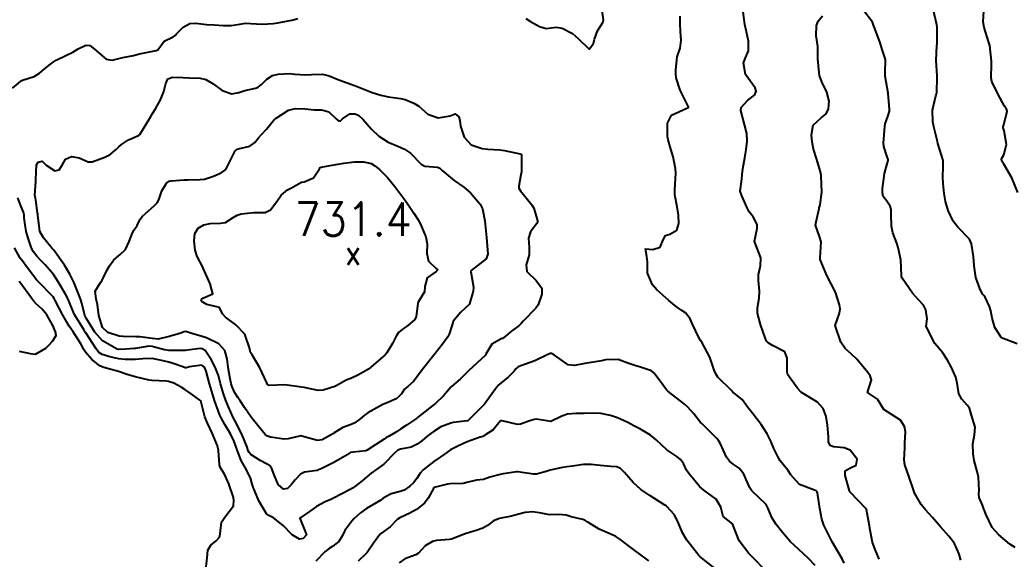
# Model space of a CAD drawing. Header units: metres. Extents: x 318500 to 325275, y 7408834 to 7428799.
# Drawn here: x 320330.8 to 320450.2, y 7412347.3 to 7412412.1 of the extents above; entities that cross this region are included whole.
import ezdxf
from ezdxf.enums import TextEntityAlignment as Align

# ---------------------------------------------------------------- set-up
doc = ezdxf.new("R2010")
doc.units = ezdxf.units.M
doc.header["$MEASUREMENT"] = 0
for name, color, linetype in [('Curvas de Nivel 1m', 11, 'Continuous'), ('Curvas de Nivel 5m', 15, 'Continuous'), ('Pontos Cotados', 45, 'Continuous')]:
    doc.layers.add(name, color=color, linetype=linetype)
doc.styles.add('Style-STANDARD', font='STANDARD.shx')

# ---------------------------------------------------------------- blocks, each defined once
blk = doc.blocks.new('ELVTXT_48')
at = {"layer": 'Pontos Cotados', "linetype": 'Continuous', "style": 'Style-STANDARD'}
for s, height, p in [('731.4', 4, (0, 4)), ('x', 3, (0, 0))]:
    blk.add_text(s, height=height, dxfattribs=at).set_placement(p, align=Align.MIDDLE_CENTER)

msp = doc.modelspace()

# ---------------------------------------------------------------- linework, layer by layer
at = {"layer": 'Curvas de Nivel 1m', "flags": 128}
for points, elevation in [([(320391.64, 7412412.27), (320392.18, 7412411.91), (320393.27, 7412411.31), (320394.07, 7412411.08), (320395.27, 7412411.22), (320396, 7412411.12), (320397.26, 7412410.49), (320397.98, 7412409.83), (320399.23, 7412408.61), (320399.78, 7412409.26), (320399.89, 7412409.8), (320400.26, 7412410.81), (320400.91, 7412411.79), (320400.97, 7412412.1), (320400.72, 7412413.8)], 727), ([(320429.89, 7412346.86), (320429.65, 7412347.39), (320428.45, 7412349.41), (320427.44, 7412351.43), (320427.21, 7412352.15), (320426.98, 7412353.43), (320426.67, 7412355.29), (320426.63, 7412355.44), (320426.53, 7412355.56), (320426.33, 7412355.64), (320424.54, 7412356.3), (320423.49, 7412357.48), (320423.11, 7412358.03), (320422.57, 7412358.71), (320422.22, 7412359.14), (320422, 7412359.5), (320421.45, 7412360.65), (320421.07, 7412361.51), (320420.62, 7412362.41), (320419.91, 7412363.53), (320418.66, 7412365.11), (320418.46, 7412365.34), (320418.31, 7412365.55), (320417.63, 7412366.51), (320416.69, 7412367.28), (320416.53, 7412367.41), (320416.35, 7412367.58), (320414.71, 7412369.2), (320414.45, 7412369.6), (320414.27, 7412370.06), (320413.73, 7412371.61), (320412.77, 7412373.41), (320412.64, 7412373.62), (320412.44, 7412373.96), (320411.62, 7412375.64), (320411.38, 7412376.22), (320410.81, 7412376.91), (320410.37, 7412377.21), (320409.69, 7412377.67), (320408.83, 7412378.39), (320407.39, 7412379.69), (320406.86, 7412380.3), (320406.26, 7412381.71), (320406.24, 7412383.05), (320406.17, 7412383.71), (320406.03, 7412384.6), (320406.91, 7412384.54), (320407.79, 7412384.82), (320408.15, 7412385.69), (320408.41, 7412386.22), (320408.94, 7412386.37), (320409.77, 7412386.85), (320410.02, 7412387.66), (320409.97, 7412388.67), (320409.81, 7412389.67), (320409.56, 7412391.11), (320409.53, 7412391.67), (320409.63, 7412393.08), (320409.67, 7412393.67), (320409.63, 7412394.26), (320409.35, 7412395.68), (320409.07, 7412396.59), (320408.75, 7412397.69), (320408.67, 7412398.11), (320408.66, 7412399.69), (320409.13, 7412400.66), (320410.99, 7412401.5), (320411.14, 7412401.56), (320411.19, 7412401.6), (320411.18, 7412401.65), (320411.14, 7412401.75), (320410.19, 7412403.66), (320409.72, 7412405.14), (320409.65, 7412405.67), (320409.65, 7412406.12), (320409.84, 7412407.67), (320410.19, 7412408.71), (320410.32, 7412409.66), (320410.22, 7412410.71), (320410.2, 7412411.67), (320410.2, 7412412.57)], 728), ([(320434.11, 7412347.33), (320433.61, 7412348.52), (320433.28, 7412349.35), (320433.01, 7412350.81), (320432.95, 7412351.35), (320432.58, 7412353.29), (320432.56, 7412353.36), (320432.54, 7412353.39), (320432.51, 7412353.43), (320430.62, 7412355.38), (320430.53, 7412355.55), (320430.01, 7412357.39), (320430, 7412357.95), (320430.57, 7412358.25), (320431.34, 7412358.61), (320431.47, 7412359.37), (320430.6, 7412360.42), (320429.91, 7412360.7), (320428.6, 7412360.84), (320428.2, 7412361.01), (320428.02, 7412361.42), (320428.01, 7412362.02), (320427.9, 7412363.42), (320427.71, 7412364.48), (320427.35, 7412365.43), (320426.67, 7412366.21), (320424.78, 7412367.37), (320424.69, 7412367.43), (320424.66, 7412367.43), (320424.63, 7412367.46), (320424.25, 7412367.91), (320423.14, 7412369.48), (320423.04, 7412369.81), (320423.04, 7412371.49), (320422.75, 7412372.26), (320421.26, 7412373.02), (320420.77, 7412373.31), (320420.57, 7412373.52), (320420.39, 7412373.91), (320419.82, 7412375.53), (320419.47, 7412376.88), (320419.46, 7412377.53), (320419.67, 7412378.69), (320419.72, 7412379.53), (320419.58, 7412380.82), (320419.58, 7412381.53), (320419.84, 7412382.58), (320419.88, 7412383.53), (320419.18, 7412385.29), (320419.12, 7412385.54), (320419.42, 7412387.07), (320419.44, 7412387.54), (320418.97, 7412388.47), (320418.48, 7412389.05), (320418.25, 7412389.55), (320417.6, 7412390.96), (320417.41, 7412391.56), (320417.61, 7412392.99), (320417.64, 7412393.56), (320417.7, 7412394.21), (320417.95, 7412395.56), (320418.11, 7412396.53), (320418.24, 7412397.56), (320418.19, 7412398.47), (320417.9, 7412399.56), (320417.48, 7412401.22), (320417.52, 7412401.57), (320418.29, 7412402.43), (320419.17, 7412403.11), (320419.31, 7412403.55), (320419.18, 7412403.94), (320418.04, 7412405.56), (320417.81, 7412406.97), (320418.03, 7412407.56), (320418.39, 7412408.41), (320418.41, 7412409.56), (320418.15, 7412410.68), (320417.96, 7412411.56), (320417.77, 7412413.1)], 729), ([(320450.45, 7412348.76), (320449.79, 7412349.13), (320448.47, 7412350.25), (320447.68, 7412351.15), (320446.91, 7412352.75), (320446.74, 7412353.17), (320446.68, 7412353.34), (320446.52, 7412353.81), (320446.1, 7412354.75), (320446.07, 7412355.18), (320446.13, 7412355.58), (320446.05, 7412357.18), (320445.87, 7412357.88), (320445.52, 7412359.19), (320445.4, 7412359.99), (320445.34, 7412361.19), (320445.55, 7412362.26), (320445.65, 7412363.18), (320445.21, 7412364.64), (320445.04, 7412365.19), (320444.96, 7412365.49), (320444.68, 7412365.82), (320444.02, 7412366.55), (320443.68, 7412367.21), (320443.46, 7412368.46), (320443.32, 7412369.21), (320442.74, 7412370.44), (320442.29, 7412371.23), (320441.7, 7412372.18), (320440.77, 7412373.25), (320439.76, 7412375.27), (320439.86, 7412376.22), (320439.72, 7412377.27), (320439.41, 7412377.85), (320438.84, 7412378.48), (320438.1, 7412379.29), (320436.88, 7412381.09), (320436.78, 7412381.3), (320436.77, 7412381.42), (320436.7, 7412383.3), (320436.4, 7412384.78), (320436.21, 7412385.31), (320435.75, 7412386.52), (320435.58, 7412387.32), (320435.55, 7412388.75), (320435.52, 7412389.32), (320435.41, 7412389.74), (320435, 7412390.33), (320434.58, 7412390.91), (320434.48, 7412391.34), (320434.51, 7412391.85), (320434.68, 7412393.34), (320434.73, 7412393.65), (320435.06, 7412394.83), (320435.16, 7412395.23), (320435.16, 7412395.33), (320435.07, 7412395.66), (320434.65, 7412396.9), (320434.63, 7412397.34), (320434.66, 7412397.77), (320434.79, 7412399.34), (320434.83, 7412399.63), (320435.14, 7412400.51), (320435.33, 7412401.14), (320435.33, 7412401.33), (320435.17, 7412403.33), (320434.82, 7412405.34), (320434.8, 7412405.74), (320434.84, 7412407.34), (320434.46, 7412408.56), (320434.2, 7412409.35), (320433.57, 7412411.06), (320433.46, 7412411.36), (320433.29, 7412411.82), (320432.14, 7412413.38)], 731), ([(320450.69, 7412373.2), (320448.78, 7412373.94), (320447.99, 7412375.15), (320447.68, 7412376.29), (320447.52, 7412377.16), (320447.37, 7412377.7), (320446.85, 7412378.8), (320446.68, 7412379.01), (320446.53, 7412379.17), (320446.19, 7412379.85), (320445.7, 7412381.19), (320445.5, 7412382.59), (320445.47, 7412383.19), (320445.42, 7412383.69), (320445.2, 7412385.2), (320444.94, 7412385.78), (320443.55, 7412387.21), (320442.97, 7412387.93), (320442.4, 7412389.23), (320442.08, 7412390.31), (320441.89, 7412391.24), (320441.79, 7412392.48), (320441.75, 7412393.24), (320441.8, 7412394.5), (320441.78, 7412395.24), (320441.2, 7412397.14), (320441.16, 7412397.25), (320441.09, 7412397.52), (320440.67, 7412399.26), (320440.53, 7412399.86), (320440.49, 7412401.26), (320440.9, 7412402.99), (320440.99, 7412403.25), (320441.02, 7412403.41), (320441.07, 7412405.25), (320441.06, 7412405.39), (320440.96, 7412407.25), (320441.03, 7412409.04), (320441.06, 7412409.25), (320441.07, 7412409.43), (320441.05, 7412411.25), (320441.01, 7412411.53), (320440.63, 7412413.26)], 732), ([(320450.75, 7412391.39), (320450.05, 7412393.13), (320449.06, 7412394.78), (320448.85, 7412395.15), (320448.81, 7412395.41), (320449.08, 7412395.89), (320449.4, 7412397.15), (320449.11, 7412398.78), (320448.99, 7412399.15), (320449, 7412399.27), (320449.13, 7412399.65), (320449.47, 7412401.15), (320449.39, 7412401.39), (320449.16, 7412401.75), (320448.38, 7412403.16), (320447.65, 7412404.71), (320447.55, 7412405.17), (320447.6, 7412406.79), (320447.59, 7412407.17), (320447.38, 7412409.04), (320447.36, 7412409.17), (320447.25, 7412409.5), (320446.7, 7412411.18), (320446.61, 7412411.86), (320446.68, 7412413.18)], 733), ([(320329.97, 7412403.92), (320330.93, 7412404.72), (320331.06, 7412404.84), (320331.17, 7412404.88), (320332.57, 7412405.31), (320333.19, 7412405.72), (320333.71, 7412406.17), (320334.34, 7412406.68), (320334.83, 7412407.05), (320335.21, 7412407.29), (320336.45, 7412407.89), (320337.22, 7412408.24), (320337.83, 7412408.63), (320338.78, 7412409.07), (320339.23, 7412409.05), (320339.81, 7412408.6), (320341.21, 7412407.4), (320341.91, 7412407.28), (320343.21, 7412407.58), (320344.51, 7412407.84), (320345.21, 7412408.02), (320345.62, 7412408.12), (320347.22, 7412408.42), (320347.41, 7412408.51), (320348.16, 7412409.57), (320349.24, 7412410.09), (320349.48, 7412410.24), (320349.69, 7412410.47), (320350.48, 7412411.24), (320351.27, 7412411.67), (320351.98, 7412411.73), (320353.27, 7412411.56), (320354.18, 7412411.5), (320355.27, 7412411.44), (320356.23, 7412411.42), (320357.27, 7412411.61), (320357.92, 7412411.72), (320359.27, 7412411.65), (320360, 7412411.61), (320361.27, 7412411.66), (320361.83, 7412411.76), (320363.28, 7412412.02), (320363.51, 7412412.06), (320364.26, 7412412.28)], 727), ([(320426.41, 7412346.57), (320425.57, 7412347.45), (320424.44, 7412348.5), (320423.4, 7412349.48), (320422.47, 7412350.53), (320421.7, 7412351.5), (320421.24, 7412352.26), (320420.73, 7412353.52), (320420.51, 7412353.89), (320418.79, 7412355.54), (320418.54, 7412355.9), (320417.83, 7412357.55), (320417.26, 7412358.25), (320416.57, 7412358.73), (320416.12, 7412359.12), (320415.77, 7412359.58), (320415.02, 7412361.18), (320414.81, 7412361.6), (320414.61, 7412361.85), (320412.78, 7412363.62), (320412.64, 7412363.77), (320411.82, 7412364.8), (320411.07, 7412365.64), (320410.67, 7412366.01), (320409.26, 7412367.09), (320408.69, 7412367.53), (320408.54, 7412367.68), (320408.1, 7412368.29), (320407.04, 7412369.7), (320406.72, 7412369.96), (320405.43, 7412370.42), (320404.73, 7412370.61), (320403.89, 7412370.9), (320402.74, 7412371.31), (320401.23, 7412371.28), (320400.73, 7412371.16), (320399.99, 7412371.05), (320398.73, 7412370.86), (320397.49, 7412370.59), (320396.73, 7412370.7), (320395.1, 7412371.86), (320394.74, 7412372.04), (320394.57, 7412372.03), (320394.19, 7412371.87), (320392.73, 7412371.18), (320391.59, 7412370.77), (320390.73, 7412370.44), (320390.45, 7412370.2), (320390.22, 7412369.92), (320389.47, 7412369.17), (320388.7, 7412368.56), (320388.38, 7412368.26), (320388.12, 7412367.95), (320386.66, 7412365.97), (320384.71, 7412364), (320384.67, 7412363.97), (320384.64, 7412363.96), (320382.91, 7412363.74), (320382.63, 7412363.68), (320381.44, 7412363.23), (320380.62, 7412362.73), (320380.23, 7412362.44), (320379.76, 7412362.06), (320379.13, 7412361.55), (320378.6, 7412361.15), (320377.87, 7412360.81), (320376.59, 7412360.57), (320376.25, 7412360.44), (320375.89, 7412360.11), (320374.57, 7412358.76), (320373.73, 7412358.14), (320373.04, 7412357.67), (320372.55, 7412357.24), (320371.97, 7412356.73), (320371.25, 7412356.17), (320370.82, 7412355.88), (320370.52, 7412355.71), (320369.51, 7412355.2), (320368.51, 7412354.67), (320368.2, 7412354.52), (320367.51, 7412354.22), (320366.49, 7412353.66), (320365.66, 7412353.08), (320364.48, 7412352.26), (320365.28, 7412350.25), (320364.87, 7412349.83), (320364.44, 7412349.74), (320363.55, 7412350.27), (320362.47, 7412351.37), (320361.3, 7412352.31), (320360.74, 7412352.58), (320360.48, 7412352.79), (320359.55, 7412354.33), (320358.88, 7412355.98), (320358.77, 7412356.34), (320358.54, 7412357.11), (320357.92, 7412358.35), (320357.42, 7412359.21), (320357, 7412360.36), (320356.6, 7412361.49), (320356.14, 7412362.38), (320355.48, 7412363.53), (320354.98, 7412364.39), (320354.87, 7412364.63), (320354.65, 7412365.19), (320354.21, 7412366.4), (320354.01, 7412367.07), (320353.63, 7412368.41), (320353.22, 7412369.91), (320353.03, 7412370.42), (320352.72, 7412370.66), (320351.21, 7412370.44), (320350.84, 7412370.32), (320350.72, 7412370.34), (320350.41, 7412370.45), (320349.14, 7412370.89), (320348.73, 7412370.99), (320348.05, 7412371.16), (320346.73, 7412371.45), (320345.62, 7412371.4), (320344.73, 7412371.31), (320343.5, 7412371.32), (320342.73, 7412371.4), (320341.65, 7412371.65), (320340.73, 7412371.93), (320340.33, 7412372.18), (320340.01, 7412372.59), (320338.77, 7412374.51), (320338.7, 7412374.61), (320338.56, 7412374.83), (320337.44, 7412376.63), (320337.24, 7412377.07), (320336.82, 7412378.17), (320336.59, 7412378.64), (320336.31, 7412379.17), (320335.46, 7412380.65), (320334.86, 7412381.54), (320333.88, 7412382.68), (320333.39, 7412383.19), (320332.89, 7412383.74), (320332.47, 7412384.27), (320332.23, 7412384.7), (320331.86, 7412385.76), (320331.61, 7412386.71), (320331.37, 7412388.3), (320331.34, 7412388.71), (320331.28, 7412389.03), (320330.97, 7412389.79), (320330.59, 7412390.72)], 727), ([(320353.22, 7412346.41), (320353.33, 7412347.5), (320353.41, 7412348.41), (320353.79, 7412349.04), (320354.44, 7412349.55), (320354.84, 7412350), (320354.89, 7412350.39), (320355.06, 7412351.8), (320355.47, 7412352.39), (320356.49, 7412353.76), (320356.54, 7412354.37), (320356.51, 7412354.75), (320355.93, 7412356.38), (320355.45, 7412357.48), (320354.9, 7412358.39), (320354.82, 7412358.66), (320354.72, 7412360.4), (320354.59, 7412360.95), (320353.97, 7412362.41), (320353.37, 7412363.67), (320353.08, 7412364.42), (320352.66, 7412366.04), (320352.57, 7412366.34), (320352.47, 7412366.42), (320351.41, 7412367.18), (320350.68, 7412367.71), (320350.23, 7412368), (320349.33, 7412368.47), (320348.69, 7412368.68), (320348.45, 7412368.72), (320346.69, 7412368.8), (320346.36, 7412368.84), (320344.7, 7412369.23), (320343.72, 7412369.53), (320342.71, 7412369.87), (320340.92, 7412370.37), (320340.72, 7412370.44), (320340.44, 7412370.58), (320339.47, 7412371.34), (320338.74, 7412372.22), (320338.57, 7412372.45), (320338.48, 7412372.61), (320338.18, 7412373.19), (320337.23, 7412374.63), (320336.78, 7412375.34), (320336.01, 7412376.65), (320335.08, 7412378.39), (320334.94, 7412378.66), (320334.82, 7412378.84), (320333.02, 7412380.69), (320332.85, 7412380.89), (320331.49, 7412382.71), (320331.23, 7412383.06), (320330.89, 7412383.51), (320330.19, 7412384.73)], 726), ([(320420.41, 7412346.02), (320418.93, 7412347.53), (320418.43, 7412348.02), (320417.26, 7412349.56), (320416.48, 7412351.57), (320415.37, 7412352.47), (320415.06, 7412353.59), (320414.51, 7412354.55), (320413.02, 7412355.62), (320412.54, 7412356.03), (320411.23, 7412357.64), (320410.95, 7412358.03), (320410.57, 7412358.82), (320410.24, 7412359.32), (320409.77, 7412359.66), (320408.59, 7412360.48), (320407.31, 7412361.69), (320406.62, 7412362.23), (320405.41, 7412362.94), (320404.63, 7412363.37), (320403.91, 7412363.74), (320403.03, 7412364.14), (320402.65, 7412364.3), (320401.82, 7412364.59), (320400.65, 7412364.84), (320399.74, 7412364.88), (320398.65, 7412364.85), (320397.66, 7412364.83), (320396.65, 7412364.75), (320395.97, 7412364.52), (320394.64, 7412363.86), (320392.9, 7412364.14), (320392.64, 7412364.13), (320391.98, 7412363.9), (320391, 7412363.55), (320390.63, 7412363.52), (320388.79, 7412363.94), (320388.64, 7412363.96), (320388.61, 7412363.94), (320387.7, 7412362.88), (320386.61, 7412362.14), (320386.49, 7412362.09), (320386.16, 7412361.98), (320385.02, 7412361.58), (320384.6, 7412361.42), (320383.61, 7412361), (320382.59, 7412360.48), (320382.32, 7412360.29), (320381.97, 7412360.03), (320380.57, 7412359.07), (320379.29, 7412358.07), (320378.96, 7412357.67), (320378.54, 7412357.01), (320378.12, 7412356.5), (320377.68, 7412356.09), (320377, 7412355.62), (320376.52, 7412355.45), (320375.46, 7412355.18), (320374.51, 7412354.67), (320374.2, 7412354.44), (320373.72, 7412354.14), (320372.49, 7412353.42), (320371.77, 7412352.89), (320370.97, 7412352.18), (320370.73, 7412351.92), (320370.47, 7412351.6), (320369.88, 7412350.77), (320369.61, 7412350.19), (320369.18, 7412349.46), (320368.43, 7412348.9), (320368.01, 7412348.64), (320367.48, 7412348.22), (320366.41, 7412347.1)], 726), ([(320406.41, 7412347.14), (320406.09, 7412347.38), (320405.65, 7412347.71), (320404.43, 7412348.61), (320402.93, 7412349.75), (320402.45, 7412350.07), (320401.92, 7412350.3), (320400.47, 7412350.93), (320399.08, 7412351.8), (320398.71, 7412352.04), (320398.48, 7412352.1), (320397.09, 7412352.44), (320396.49, 7412352.62), (320395.61, 7412352.72), (320394.49, 7412352.68), (320393.47, 7412352.86), (320392.49, 7412353.04), (320391.55, 7412352.96), (320390.49, 7412352.65), (320389.91, 7412352.5), (320388.48, 7412352.24), (320387.75, 7412351.95), (320387.03, 7412351.4), (320386.47, 7412351.07), (320385.65, 7412350.8), (320384.46, 7412350.44), (320384.14, 7412350.32), (320383.44, 7412350.01), (320382.72, 7412349.75), (320382.45, 7412349.7), (320380.91, 7412349.58), (320380.44, 7412349.47), (320379.54, 7412348.96), (320378.74, 7412348.08), (320378.42, 7412347.85), (320377.11, 7412347.39), (320376.41, 7412346.91)], 724)]:
    msp.add_lwpolyline(points, dxfattribs=dict(at, elevation=elevation))
for points, elevation in [([(320367.19, 7412405.61), (320368.01, 7412405.41), (320369.18, 7412404.93), (320371.17, 7412404.19), (320373.16, 7412403.39), (320374.23, 7412403.07), (320375.15, 7412402.89), (320376.57, 7412402.69), (320377.15, 7412402.57), (320378.19, 7412402.09), (320378.78, 7412401.73), (320379.13, 7412401.41), (320379.86, 7412400.8), (320381.12, 7412400.35), (320382.56, 7412400.6), (320383.13, 7412400.82), (320383.58, 7412400.48), (320383.69, 7412400.02), (320383.77, 7412399.36), (320384.24, 7412398.01), (320385.08, 7412397.12), (320386.39, 7412396.66), (320387.07, 7412396.58), (320388.52, 7412396.5), (320389.07, 7412396.44), (320390.96, 7412396.02), (320391.06, 7412395.98), (320391.11, 7412395.92), (320391.12, 7412394), (320391.11, 7412393.92), (320391.1, 7412393.86), (320391.03, 7412393.52), (320390.78, 7412392.16), (320390.81, 7412391.92), (320391, 7412391.57), (320392.36, 7412389.9), (320392.58, 7412389.5), (320392.96, 7412388.24), (320393.03, 7412387.96), (320393.04, 7412387.89), (320393.04, 7412387.8), (320392.96, 7412387.67), (320392.18, 7412386.66), (320391.94, 7412385.9), (320392.03, 7412384.79), (320392.02, 7412383.9), (320391.67, 7412382.69), (320391.74, 7412381.91), (320392.86, 7412380.82), (320393.58, 7412379.88), (320393.56, 7412379.16), (320393.11, 7412377.89), (320392.82, 7412377.5), (320391.31, 7412375.91), (320391.08, 7412375.63), (320390.79, 7412375.36), (320389.96, 7412374.75), (320388.97, 7412373.94), (320388.85, 7412373.86), (320388.77, 7412373.83), (320387.56, 7412373.16), (320386.83, 7412371.97), (320386.74, 7412371.82), (320384.78, 7412370), (320384.75, 7412369.97), (320384.72, 7412369.94), (320383.76, 7412368.96), (320382.69, 7412368.07), (320382.67, 7412368.04), (320382.65, 7412368.02), (320381.76, 7412366.95), (320380.79, 7412366.05), (320380.66, 7412365.95), (320380.12, 7412365.52), (320378.64, 7412364.35), (320378.49, 7412364.23), (320378.27, 7412364.08), (320377.28, 7412363.44), (320376.62, 7412362.99), (320376.09, 7412362.64), (320375.21, 7412362.12), (320374.83, 7412361.9), (320374.6, 7412361.77), (320373.61, 7412361.13), (320372.58, 7412360.42), (320372.4, 7412360.35), (320370.87, 7412360.18), (320370.61, 7412360.15), (320370.58, 7412360.14), (320370.45, 7412360.05), (320368.57, 7412358.94), (320367.12, 7412358.23), (320366.74, 7412358.06), (320366.56, 7412358), (320365.03, 7412357.78), (320364.55, 7412357.55), (320363.93, 7412356.88), (320363.45, 7412356.28), (320362.98, 7412355.83), (320362.52, 7412355.76), (320361.87, 7412356.3), (320361.39, 7412357.47), (320361.09, 7412358.31), (320360.84, 7412358.59), (320360.56, 7412358.74), (320359.72, 7412359.18), (320358.58, 7412359.93), (320358.38, 7412360.14), (320358.29, 7412360.34), (320358.14, 7412360.79), (320357.52, 7412362.36), (320356.64, 7412364.08), (320356.48, 7412364.37), (320355.9, 7412365.63), (320355.59, 7412366.39), (320355.35, 7412367.07), (320354.96, 7412368.4), (320354.7, 7412369.39), (320354.32, 7412370.4), (320353.82, 7412371.32), (320353.09, 7412372.42), (320352.74, 7412372.62), (320352.51, 7412372.66), (320350.97, 7412372.45), (320350.74, 7412372.42), (320350.7, 7412372.41), (320348.74, 7412372.39), (320348.22, 7412372.49), (320346.75, 7412372.88), (320346.34, 7412372.91), (320344.74, 7412372.66), (320344.63, 7412372.64), (320343.59, 7412372.55), (320342.74, 7412372.52), (320342.52, 7412372.56), (320340.75, 7412373.58), (320339.85, 7412374.59), (320338.8, 7412376.3), (320338.66, 7412376.61), (320338.29, 7412378.09), (320338.12, 7412378.62), (320337.65, 7412379.81), (320337.33, 7412380.63), (320336.86, 7412381.59), (320336.2, 7412382.65), (320334.9, 7412384.45), (320334.8, 7412384.56), (320334.71, 7412384.66), (320333.66, 7412385.94), (320333.24, 7412386.69), (320333.01, 7412388.64), (320333, 7412388.69), (320332.99, 7412388.72), (320332.96, 7412388.94), (320332.76, 7412390.47), (320332.7, 7412390.69), (320332.64, 7412391.04), (320332.76, 7412392.69), (320332.77, 7412392.94), (320332.85, 7412394.69), (320333.04, 7412395.04), (320333.5, 7412395.14), (320333.98, 7412394.68), (320335.03, 7412393.98), (320335.58, 7412394.11), (320335.94, 7412394.65), (320336.32, 7412395.37), (320337.05, 7412395.71), (320337.97, 7412395.55), (320339.04, 7412395.06), (320339.51, 7412395.07), (320341.05, 7412395.63), (320341.69, 7412395.93), (320342.45, 7412396.57), (320342.75, 7412396.88), (320343.07, 7412397.15), (320343.91, 7412397.72), (320345.09, 7412398.23), (320345.27, 7412398.35), (320345.38, 7412398.53), (320346.03, 7412399.6), (320346.57, 7412400.52), (320346.77, 7412400.86), (320347.13, 7412401.42), (320347.75, 7412402.5), (320348.15, 7412403.5), (320348.36, 7412404.49), (320348.62, 7412405.04), (320349.18, 7412405.25), (320350.44, 7412405.2), (320351.18, 7412405.16), (320352.52, 7412405.1), (320353.18, 7412404.96), (320354.07, 7412404.42), (320355.16, 7412403.62), (320356.3, 7412403.23), (320357.16, 7412403.38), (320357.88, 7412403.64), (320359.16, 7412403.92), (320359.48, 7412404.03), (320359.87, 7412404.34), (320360.5, 7412405.01), (320361.19, 7412405.42), (320361.88, 7412405.61), (320363.19, 7412405.67), (320363.86, 7412405.61), (320365.19, 7412405.5), (320365.9, 7412405.55)], 728), ([(320370.5, 7412400.82), (320371.13, 7412400.81), (320371.56, 7412400.62), (320372.06, 7412400.18), (320373.1, 7412398.98), (320373.97, 7412398.15), (320375.08, 7412397.44), (320376.26, 7412396.93), (320377.07, 7412396.59), (320377.78, 7412396.09), (320379.05, 7412394.79), (320379.52, 7412394.55), (320381.04, 7412394.41), (320381.29, 7412394.29), (320381.58, 7412394.04), (320383.02, 7412392.84), (320384.18, 7412392.01), (320385, 7412391.33), (320386.14, 7412389.98), (320386.42, 7412389.42), (320386.71, 7412387.97), (320386.93, 7412385.97), (320387.08, 7412383.97), (320386.89, 7412383.41), (320385.08, 7412382), (320385.02, 7412381.85), (320385.34, 7412379.99), (320385.31, 7412379.53), (320384.86, 7412378), (320384.82, 7412377.94), (320383.83, 7412376.99), (320382.99, 7412376.02), (320382.92, 7412375.89), (320382.79, 7412375.48), (320382.43, 7412374.37), (320382.26, 7412374.03), (320381.63, 7412373.16), (320380.74, 7412372.05), (320379.18, 7412370.07), (320378.97, 7412369.82), (320378.71, 7412369.44), (320378.12, 7412368.66), (320377.44, 7412368.09), (320377.04, 7412367.74), (320376.68, 7412367.2), (320376.14, 7412366.64), (320374.97, 7412366.13), (320374.66, 7412366.01), (320374.44, 7412365.92), (320372.65, 7412364.93), (320372.2, 7412364.61), (320371.68, 7412364.17), (320371.08, 7412363.73), (320370.63, 7412363.53), (320369.66, 7412363.16), (320368.61, 7412362.53), (320368.43, 7412362.39), (320368.17, 7412362.22), (320367.16, 7412361.67), (320366.6, 7412361.59), (320364.74, 7412362.13), (320364.61, 7412362.15), (320363.09, 7412361.8), (320362.6, 7412361.76), (320360.94, 7412361.98), (320360.61, 7412362.1), (320360.32, 7412362.32), (320358.93, 7412364.04), (320358.69, 7412364.34), (320358.64, 7412364.4), (320357.85, 7412365.55), (320357.3, 7412366.36), (320357.04, 7412366.74), (320356.67, 7412367.3), (320356.34, 7412368.03), (320356.23, 7412368.38), (320356.09, 7412368.98), (320355.86, 7412370.38), (320355.75, 7412371.41), (320355.47, 7412372.39), (320354.75, 7412373.22), (320353.25, 7412373.93), (320352.76, 7412374.07), (320351.49, 7412374.44), (320350.77, 7412374.67), (320350.57, 7412374.65), (320350.08, 7412374.46), (320349.06, 7412374.18), (320348.76, 7412374.1), (320347.47, 7412373.78), (320346.76, 7412373.83), (320345.25, 7412374.03), (320344.76, 7412374.06), (320343.24, 7412374.08), (320342.76, 7412374.14), (320341.39, 7412374.57), (320340.78, 7412375.15), (320340.33, 7412376.59), (320340.15, 7412377.93), (320340.02, 7412378.59), (320339.9, 7412379.53), (320340.51, 7412380.59), (320340.67, 7412380.76), (320340.86, 7412381.1), (320341.34, 7412382.11), (320341.59, 7412382.57), (320342.14, 7412383.31), (320342.89, 7412383.93), (320343.53, 7412384.55), (320343.97, 7412385.49), (320344.39, 7412386.54), (320344.59, 7412386.88), (320344.94, 7412387.43), (320345.31, 7412388.17), (320345.56, 7412388.52), (320346.97, 7412389.79), (320347.34, 7412390.14), (320347.55, 7412390.49), (320347.9, 7412391.59), (320348.46, 7412392.49), (320348.77, 7412392.73), (320349.01, 7412392.8), (320350.58, 7412392.9), (320351.02, 7412392.9), (320352.52, 7412392.93), (320353.02, 7412392.99), (320354.1, 7412393.33), (320355.03, 7412393.76), (320355.42, 7412394.01), (320355.71, 7412394.39), (320356.34, 7412395.67), (320356.69, 7412396.38), (320356.88, 7412396.56), (320357.06, 7412396.61), (320358.47, 7412396.94), (320359.08, 7412397.39), (320359.5, 7412397.93), (320359.88, 7412398.34), (320360.46, 7412398.97), (320361.11, 7412399.8), (320361.35, 7412400.08), (320361.63, 7412400.31), (320363.13, 7412401.26), (320363.94, 7412401.47), (320365.13, 7412401.41), (320366.19, 7412401.32), (320367.13, 7412401.29), (320367.98, 7412401.07), (320368.86, 7412400.21), (320369.12, 7412399.97), (320369.35, 7412399.97), (320369.6, 7412400.21)], 729)]:
    msp.add_lwpolyline(points, close=True, dxfattribs=dict(at, elevation=elevation))
at = {"layer": 'Curvas de Nivel 5m', "flags": 128}
for points, elevation in [([(320443.93, 7412347.21), (320443.7, 7412347.94), (320443.16, 7412349.21), (320442.46, 7412350.12), (320441.45, 7412351.24), (320440.5, 7412352.34), (320439.65, 7412353.26), (320439.15, 7412353.9), (320438.53, 7412354.96), (320438.36, 7412355.28), (320438.26, 7412355.56), (320437.66, 7412357.29), (320437.2, 7412358.68), (320437.12, 7412359.29), (320437.17, 7412360.73), (320437.19, 7412361.29), (320437.27, 7412362.65), (320437.15, 7412363.29), (320436.65, 7412364.03), (320434.67, 7412365.33), (320433.88, 7412366.54), (320432.69, 7412367.36), (320433.17, 7412368.89), (320433.02, 7412369.36), (320432.73, 7412369.78), (320431.4, 7412371.37), (320430.76, 7412371.98), (320430.01, 7412372.64), (320429.51, 7412373.4), (320428.8, 7412375.41), (320429.32, 7412376.9), (320429.4, 7412377.4), (320429.32, 7412377.88), (320428.85, 7412379.41), (320427.82, 7412381.43), (320427.02, 7412383.33), (320427, 7412383.44), (320427.02, 7412383.55), (320427.14, 7412385.44), (320426.94, 7412386.08), (320426.43, 7412387.45), (320426.54, 7412387.87), (320426.88, 7412389.44), (320426.9, 7412389.54), (320426.99, 7412389.9), (320427.21, 7412391.44), (320427.14, 7412393.33), (320427.13, 7412393.44), (320427.05, 7412393.87), (320426.56, 7412395.45), (320426.22, 7412396.59), (320426.05, 7412397.46), (320425.97, 7412398.32), (320426.18, 7412399.45), (320427.13, 7412400.34), (320427.73, 7412400.84), (320428.01, 7412401.43), (320428.07, 7412402.34), (320427.8, 7412403.43), (320427.19, 7412404.69), (320426.94, 7412405.44), (320426.88, 7412405.76), (320426.74, 7412407.45), (320426.71, 7412408.91), (320426.65, 7412409.45), (320426.52, 7412410.19), (320426.58, 7412411.45), (320426.78, 7412411.95), (320427.3, 7412412.6)], 730), ([(320330.74, 7412372.32), (320332.07, 7412372.04), (320332.73, 7412371.97), (320333.94, 7412372.67), (320334.34, 7412373.07), (320334.75, 7412373.52), (320335.21, 7412374.21), (320335.1, 7412374.66), (320334.78, 7412375.4), (320334.09, 7412376.67), (320333.5, 7412377.38), (320332.81, 7412378.02), (320332.48, 7412378.36), (320332.24, 7412378.7), (320330.85, 7412380.63), (320330.78, 7412380.72)], 725), ([(320414.41, 7412346.18), (320412.6, 7412347.62), (320412.42, 7412347.79), (320410.99, 7412349.64), (320410.46, 7412350.52), (320409.98, 7412351.66), (320409.5, 7412352.68), (320408.59, 7412353.68), (320408.5, 7412353.74), (320408.36, 7412353.83), (320406.52, 7412354.98), (320405.45, 7412355.72), (320404.54, 7412356.55), (320403.5, 7412357.75), (320403.02, 7412358.21), (320402.57, 7412358.41), (320401.86, 7412358.47), (320400.57, 7412358.59), (320399.49, 7412358.72), (320398.57, 7412358.71), (320397.25, 7412358.51), (320396.57, 7412358.43), (320396.06, 7412358.35), (320394.56, 7412358.01), (320394.07, 7412357.87), (320392.9, 7412357.54), (320392.55, 7412357.53), (320390.66, 7412357.81), (320390.56, 7412357.81), (320388.92, 7412357.57), (320388.55, 7412357.52), (320387.33, 7412357.17), (320386.54, 7412356.92), (320385.71, 7412356.81), (320384.54, 7412356.54), (320384.1, 7412356.44), (320382.54, 7412356.37), (320382.22, 7412356.34), (320380.94, 7412356.04), (320380.62, 7412355.95), (320380.53, 7412355.83), (320379.92, 7412354.65), (320379.46, 7412354.07), (320378.49, 7412353.31), (320377.7, 7412352.88), (320376.48, 7412352.31), (320376.19, 7412352.1), (320375.34, 7412351.24), (320374.46, 7412350.6), (320374.19, 7412350.4), (320373.96, 7412350.14), (320373.32, 7412349.26), (320372.56, 7412348.16), (320372.42, 7412347.99), (320371.5, 7412347.08)], 725)]:
    msp.add_lwpolyline(points, dxfattribs=dict(at, elevation=elevation))
at = {"layer": 'Curvas de Nivel 5m', "elevation": 730, "flags": 128}
msp.add_lwpolyline([(320372.17, 7412395.05), (320373.05, 7412394.85), (320373.48, 7412394.59), (320374.05, 7412394.14), (320375.03, 7412393.2), (320375.9, 7412392.12), (320376.99, 7412390.65), (320377.36, 7412390.1), (320378.16, 7412388.9), (320378.71, 7412388.08), (320378.95, 7412387.66), (320379.63, 7412386.07), (320379.77, 7412385.22), (320379.73, 7412384.07), (320379.96, 7412383.13), (320380.88, 7412382.27), (320381, 7412382.16), (320381.01, 7412382.05), (320380.96, 7412381.96), (320380.88, 7412381.9), (320379.8, 7412381.13), (320379.49, 7412380.07), (320379.48, 7412379.43), (320378.82, 7412378.39), (320378.7, 7412378.2), (320378.66, 7412378.08), (320378.45, 7412376.44), (320378.25, 7412376.09), (320377.47, 7412375.41), (320376.78, 7412374.92), (320376.32, 7412374.57), (320376.05, 7412374.11), (320375.62, 7412373.26), (320374.92, 7412372.13), (320374.74, 7412371.9), (320372.72, 7412370.16), (320371.45, 7412369.43), (320370.7, 7412369.09), (320370.05, 7412368.84), (320368.93, 7412368.21), (320368.78, 7412368.12), (320368.69, 7412368.09), (320367.28, 7412367.64), (320366.68, 7412367.61), (320365, 7412367.95), (320364.69, 7412368.01), (320362.69, 7412368.29), (320360.79, 7412368.21), (320360.69, 7412368.24), (320360.59, 7412368.32), (320360.52, 7412368.5), (320359.67, 7412370.33), (320358.74, 7412371.89), (320358.56, 7412372.16), (320358.5, 7412372.34), (320358.48, 7412372.61), (320357.87, 7412374.35), (320356.79, 7412375.48), (320355.53, 7412376.39), (320355.2, 7412376.79), (320354.81, 7412377.57), (320353.29, 7412377.94), (320352.82, 7412378.2), (320352.7, 7412378.3), (320352.64, 7412378.42), (320352.67, 7412378.57), (320352.82, 7412378.68), (320354.04, 7412379.2), (320353.71, 7412380.41), (320352.88, 7412382.29), (320352.82, 7412382.42), (320352.15, 7412383.69), (320351.9, 7412384.44), (320351.79, 7412385.57), (320351.87, 7412386.44), (320352.26, 7412387.11), (320352.95, 7412387.49), (320353.7, 7412387.66), (320354.95, 7412387.7), (320355.56, 7412387.78), (320356.45, 7412388.38), (320356.96, 7412388.67), (320357.42, 7412388.82), (320358.97, 7412388.98), (320360.3, 7412388.99), (320360.97, 7412389.29), (320361.73, 7412390.31), (320362.25, 7412391.05), (320363, 7412391.69), (320363.39, 7412391.9), (320364.02, 7412392.27), (320364.67, 7412392.61), (320365.02, 7412392.67), (320366.13, 7412393.14), (320366.85, 7412394.24), (320366.91, 7412394.37), (320367.04, 7412394.43), (320367.25, 7412394.45), (320369.05, 7412394.78), (320369.77, 7412394.92), (320371.05, 7412395.06)], close=True, dxfattribs=at)

# ---------------------------------------------------------------- block references
at = {"layer": 'Pontos Cotados', "linetype": 'Continuous'}
msp.add_blockref('ELVTXT_48', (320370.9, 7412384.18, 731.38), dxfattribs=at)

doc.saveas('drawing.dxf')
